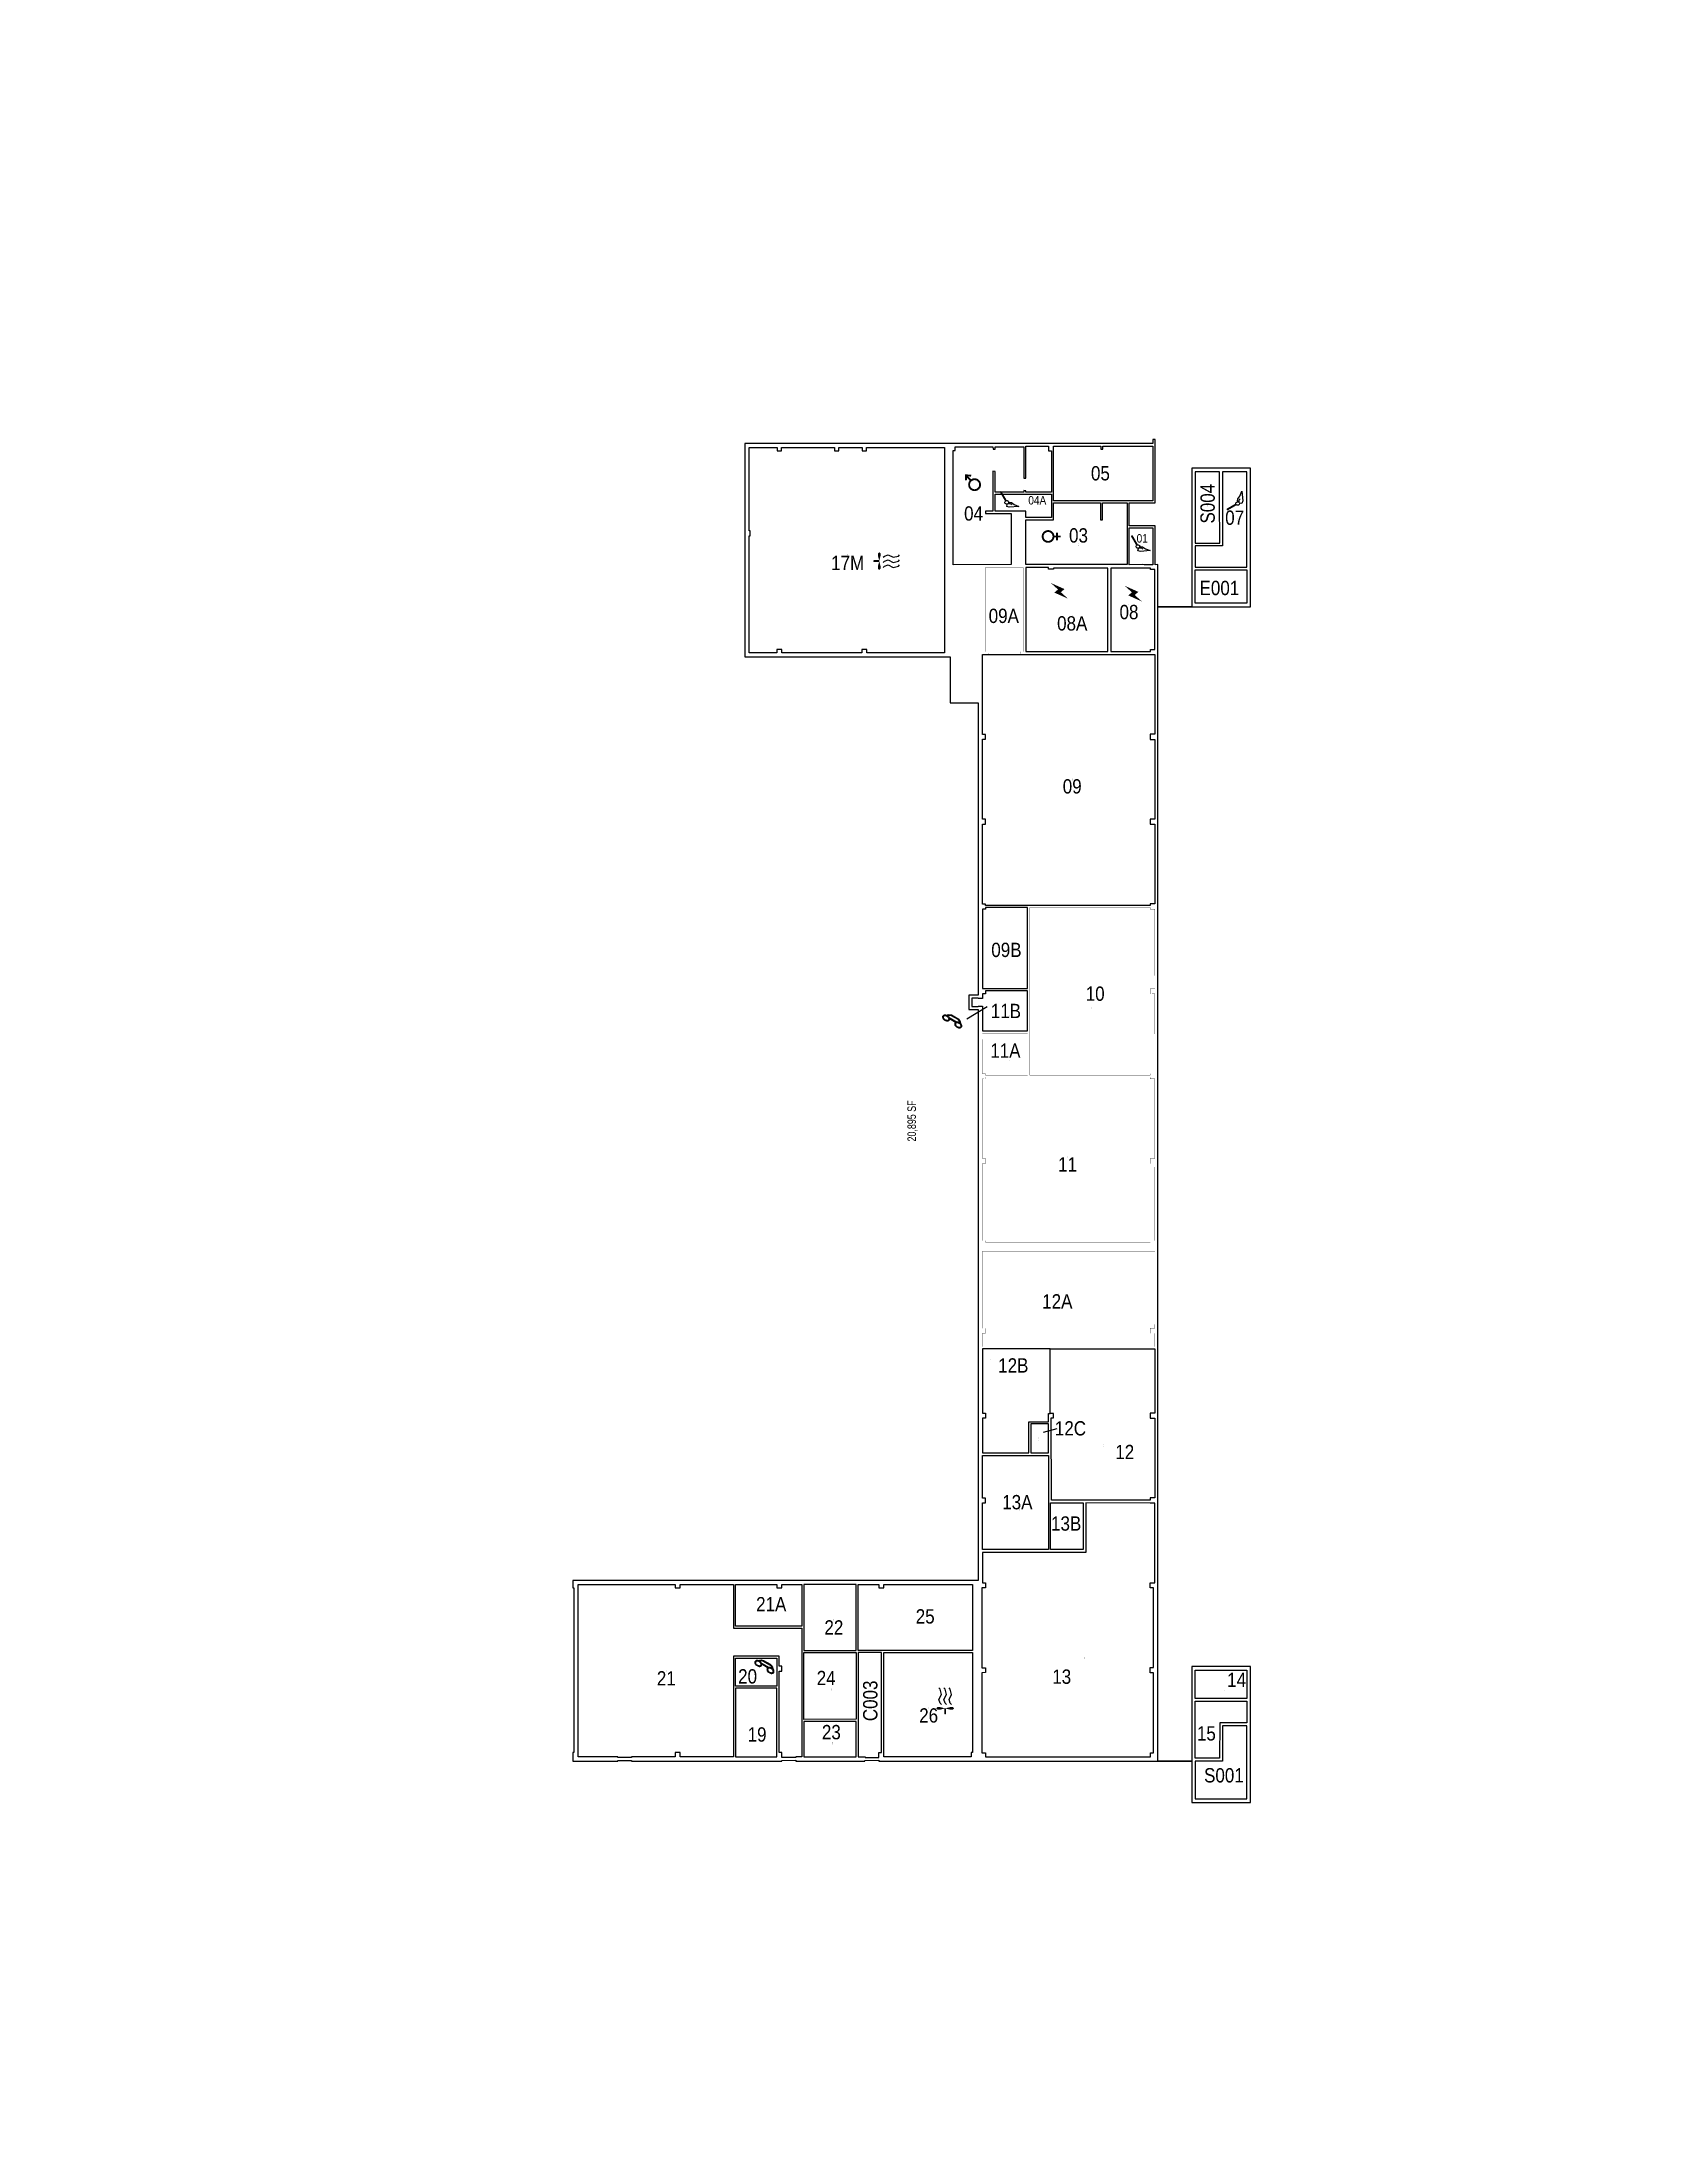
# Paper-space layout 'Layout1' of a CAD drawing. Header units: inches. Extents: x 0 to 8.5, y 0 to 11.
# The model-space entities are those that its viewports show. They can reach past a viewport. Long polylines and large blocks are cut down to what shows.
import ezdxf
from ezdxf.enums import TextEntityAlignment as Align

# ---------------------------------------------------------------- set-up
doc = ezdxf.new("R2010")
doc.units = ezdxf.units.IN
doc.header["$LTSCALE"] = 10
doc.header["$MEASUREMENT"] = 0
doc.layers.get('0').update_dxf_attribs({"linetype": 'CONTINUOUS'})
for name, color, linetype in [('A-IDEN-ICON', 4, 'CONTINUOUS'), ('A-IDEN-SNUM', 4, 'CONTINUOUS'), ('A-IDEN-VNUM', 4, 'CONTINUOUS'), ('AREA-ASSIGN', 7, 'CONTINUOUS'), ('AREA-GROSS', 1, 'CONTINUOUS')]:
    doc.layers.add(name, color=color, linetype=linetype)
doc.layers.get('0').off()
doc.styles.add('AREA', font='arial.ttf', dxfattribs={"height": 15})
doc.styles.add('ROOMSNUMBER', font='arial.ttf', dxfattribs={"height": 1})
doc.styles.add('ROOMVNUMBER', font='arial.ttf', dxfattribs={"width": 0.85, "height": 0.075})

# ---------------------------------------------------------------- blocks, each defined once
blk = doc.blocks.new('CPMECH')
for p, q in [((0.005, 0.025), (0.015, 0.035)), ((0.015, 0.035), (0.045, 0.045)), ((0.015, -0.005), (0.045, 0.005)), ((0.045, 0.045), (0.085, 0.025)), ((0.045, 0.005), (0.085, -0.015)), ((0.085, 0.025), (0.125, 0.035)), ((0.125, 0.035), (0.135, 0.045)), ((0.125, -0.005), (0.135, 0.005)), ((0.005, -0.015), (0.015, -0.005)), ((0.005, -0.055), (0.015, -0.045)), ((0.015, -0.045), (0.045, -0.035)), ((0.045, -0.035), (0.085, -0.055)), ((0.085, -0.015), (0.125, -0.005)), ((0.085, -0.055), (0.125, -0.045)), ((0.125, -0.045), (0.135, -0.035))]:
    blk.add_line(p, q)
at = {"const_width": 0.0075}
blk.add_lwpolyline([(-0.068, -0.007, 1), (-0.062, -0.003, 1)], format="xyb", close=True, dxfattribs=at)
at = {"const_width": 0.015}
blk.add_lwpolyline([(-0.025, -0.005), (-0.065, -0.005)], dxfattribs=at)
for points in [[(-0.025, -0.005, 0, 0.02, 0), (-0.025, 0.035, 0.02, 0.02, 0), (-0.025, 0.055, 0.02, 0, 0), (-0.025, 0.065, 0, 0, 0)], [(-0.025, -0.005, 0, 0.02, 0), (-0.025, -0.045, 0.02, 0.02, 0), (-0.025, -0.065, 0.02, 0, 0), (-0.025, -0.075, 0, 0, 0)]]:
    blk.add_lwpolyline(points, format="xyseb")
blk = doc.blocks.new('CPMEN')
at = {"const_width": 0.015}
blk.add_lwpolyline([(-0.058, -0.02, 1), (0.028, -0.02, 1)], format="xyb", close=True, dxfattribs=at)
for points in [[(0.015, 0.01), (0.055, 0.05)], [(0.055, 0.01), (0.055, 0.05), (0.015, 0.05)]]:
    blk.add_lwpolyline(points, dxfattribs=at)
blk = doc.blocks.new('CPWOMEN')
at = {"const_width": 0.015}
blk.add_lwpolyline([(-0.0375, 0, 1), (0.0475, 0, 1)], format="xyb", close=True, dxfattribs=at)
for points in [[(-0.025, -0.07), (0.035, -0.07)], [(0.005, -0.04), (0.005, -0.1)]]:
    blk.add_lwpolyline(points, dxfattribs=at)
blk = doc.blocks.new('CPELECT')
blk.add_lwpolyline([(0.062, 0.063, 0, 0.03, 0), (0.01, -0.017, 0.03, 0.03, 0), (-0.01, 0.007, 0.03, 0, 0), (-0.062, -0.073, 0.03, 0, 0)], format="xyseb")
blk = doc.blocks.new('CPCUST')
for p, q in [((0.017, -0.064), (0.02, -0.047)), ((0.036, -0.07), (0.017, -0.064)), ((0.026, -0.041), (0.045, -0.041)), ((0.03, -0.034), (0.038, -0.03)), ((0.112, -0.063), (0.036, -0.07)), ((0.038, -0.03), (0.053, -0.032)), ((0.045, -0.041), (0.054, -0.051)), ((0.053, -0.032), (0.075, -0.048)), ((0.075, -0.048), (0.112, -0.063))]:
    blk.add_line(p, q)
at = {"const_width": 0.015}
blk.add_lwpolyline([(-0.03, 0.05), (0.01, -0.019)], dxfattribs=at)
at = {"const_width": 0.0075}
blk.add_lwpolyline([(-0.033, 0.048, 1), (-0.027, 0.052, 1)], format="xyb", close=True, dxfattribs=at)
blk.add_circle((0.016, -0.031), 0.0141)
blk = doc.blocks.new('CPPHONE')
at = {"color": 0, "linetype": 'ByBlock'}
for p, q in [((0.01, 0.025), (-0.02, -0.025)), ((0.017, 0.028), (-0.018, -0.033))]:
    blk.add_line(p, q, dxfattribs=at)
for points in [[(0.036, 0.057), (0.042, 0.031), (0.038, 0.011), (0.008, -0.041), (-0.008, -0.056), (-0.034, -0.064)], [(0.033, 0.047), (0.037, 0.031), (0.033, 0.013), (0.004, -0.038), (-0.011, -0.051), (-0.026, -0.057)]]:
    blk.add_lwpolyline(points, dxfattribs=at)
for points in [[(0.029, 0.079, 0.139889), (0.022, 0.08, 0.107118), (0.012, 0.078, 0.079812), (0.004, 0.072, 0.067459), (-0.003, 0.063, 0.067459), (-0.008, 0.051, 0.079812), (-0.009, 0.041, 0.107118), (-0.006, 0.032, 0.139889), (-0.001, 0.027, 0.139889), (0.006, 0.025, 0.107118), (0.015, 0.027, 0.079812), (0.024, 0.033, 0.067459), (0.031, 0.043, 0.067459), (0.036, 0.054, 0.079812), (0.037, 0.064, 0.107118), (0.034, 0.073, 0.139889)], [(0.026, 0.074, 0.139889), (0.022, 0.075, 0.107118), (0.014, 0.074, 0.079812), (0.007, 0.069, 0.067459), (0.001, 0.06, 0.067459), (-0.003, 0.05, 0.079812), (-0.004, 0.042, 0.107118), (-0.002, 0.034, 0.139889), (0.001, 0.031, 0.139889), (0.006, 0.03, 0.107118), (0.013, 0.032, 0.079812), (0.02, 0.037, 0.067459), (0.027, 0.045, 0.067459), (0.031, 0.055, 0.079812), (0.032, 0.064, 0.107118), (0.03, 0.071, 0.139889)], [(-0.026, -0.017, 0.139889), (-0.033, -0.015, 0.107118), (-0.043, -0.017, 0.079812), (-0.051, -0.023, 0.067459), (-0.058, -0.033, 0.067459), (-0.063, -0.044, 0.079812), (-0.064, -0.054, 0.107118), (-0.061, -0.063, 0.139889), (-0.056, -0.069, 0.139889), (-0.049, -0.07, 0.107118), (-0.04, -0.068, 0.079812), (-0.031, -0.062, 0.067459), (-0.024, -0.053, 0.067459), (-0.019, -0.041, 0.079812), (-0.018, -0.031, 0.107118), (-0.021, -0.022, 0.139889)], [(-0.029, -0.021, 0.139889), (-0.033, -0.02, 0.107118), (-0.041, -0.022, 0.079812), (-0.048, -0.027, 0.067459), (-0.054, -0.035, 0.067459), (-0.058, -0.045, 0.079812), (-0.059, -0.054, 0.107118), (-0.057, -0.061, 0.139889), (-0.054, -0.064, 0.139889), (-0.049, -0.065, 0.107118), (-0.042, -0.064, 0.079812), (-0.035, -0.059, 0.067459), (-0.028, -0.05, 0.067459), (-0.024, -0.04, 0.079812), (-0.023, -0.032, 0.107118), (-0.025, -0.024, 0.139889)]]:
    blk.add_lwpolyline(points, format="xyb", close=True, dxfattribs=at)

msp = doc.modelspace()

# ---------------------------------------------------------------- linework, layer by layer
at = {"layer": 'A-IDEN-ICON'}
for p, q in [((69205532.4, 27671304.7), (69205577.9, 27671254.5)), ((69204428.5, 27670863.3), (69204446.5, 27670826.7))]:
    msp.add_line(p, q, dxfattribs=at)
at = {"layer": 'AREA-ASSIGN'}
for points in [[(69207005.8, 27672132.8), (69207014.6, 27672134.5), (69207015.2, 27672131.6), (69207044, 27671987.4), (69207035.1, 27671985.7), (69207037.5, 27671973.9), (69207046.3, 27671975.7), (69207059.2, 27671910.9), (69207050.4, 27671909.2), (69207052.8, 27671897.4), (69207061.6, 27671899.2), (69207085.7, 27671778.5), (69207104.8, 27671682.4), (69207071.5, 27671675.8), (69207065.6, 27671674.6), (69206867.5, 27671635.1), (69206866.5, 27671634.9), (69206860.7, 27671633.7), (69206780.3, 27671617.6), (69206767.5, 27671615.1), (69206735.1, 27671608.6), (69206729.3, 27671607.5), (69206627.3, 27671587.1), (69206621.4, 27671585.9), (69206543.9, 27671570.5), (69206536.1, 27671568.9), (69206493, 27671784.7), (69206501.8, 27671786.4), (69206499.1, 27671800.1), (69206490.3, 27671798.4), (69206446, 27672020), (69206454.8, 27672021.8), (69206454.1, 27672025.7), (69206452.9, 27672031.6), (69206452.1, 27672035.5), (69206443.3, 27672033.7), (69206427.8, 27672111.2), (69206752.4, 27672176), (69206753, 27672173.1), (69206766.7, 27672175.8), (69206766.5, 27672176.8), (69206766.1, 27672178.7), (69206996.6, 27672224.7), (69207012.3, 27672146.3), (69207003.4, 27672144.5)], [(69203324.3, 27671704.8), (69203300.2, 27671825.5), (69203298.3, 27671825.1), (69203290.7, 27671863.3), (69203292.6, 27671863.7), (69203270.7, 27671973.5), (69203278.5, 27671975.1), (69203702.2, 27672059.7), (69203737.5, 27672066.7), (69203739.4, 27672067.1), (69203748.3, 27672068.9), (69203801.9, 27671800.2), (69203793.1, 27671798.4), (69203794.1, 27671793.5), (69203795.2, 27671787.6), (69203795.8, 27671784.7), (69203804.6, 27671786.4), (69203834.2, 27671638.4), (69203793, 27671630.1), (69203757.7, 27671623.1), (69203713.6, 27671614.3), (69203751.4, 27671425), (69203730.8, 27671420.9), (69203695.5, 27671413.9), (69203435.6, 27671362), (69203400.3, 27671354.9), (69203394.4, 27671353.8), (69203391.1, 27671370.4), (69203389.1, 27671370.1), (69203381.5, 27671408.3), (69203391.3, 27671410.3), (69203395.2, 27671411), (69203393.6, 27671418.9), (69203475, 27671435.1), (69203510.3, 27671442.2), (69203528, 27671445.7), (69203563.3, 27671452.7), (69203619.2, 27671463.9), (69203620.8, 27671456.1), (69203634.5, 27671458.8), (69203632.9, 27671466.6), (69203661.4, 27671472.3), (69203636.1, 27671598.8), (69203356.6, 27671543), (69203327.1, 27671691.1), (69203334.9, 27671692.7), (69203338.8, 27671693.5), (69203338.2, 27671696.4), (69203337.1, 27671702.3), (69203336.1, 27671707.2), (69203332.2, 27671706.4)], [(69203758.9, 27671617.2), (69203794.2, 27671624.3), (69203835.4, 27671632.5), (69203858.3, 27671517.7), (69203849.5, 27671516), (69203852.2, 27671502.3), (69203861, 27671504), (69203872, 27671449.1), (69203757.2, 27671426.2), (69203720.6, 27671609.6)], [(69206784.9, 27671594.1), (69207101.7, 27671657.3), (69207102.9, 27671651.5), (69207112.7, 27671653.4), (69207133.6, 27671548.5), (69207127.7, 27671547.3), (69207128.9, 27671541.4), (69207134.8, 27671542.6), (69207150.7, 27671463.2), (69207064.4, 27671445.9), (69207065.6, 27671440.1), (69207153.8, 27671457.7), (69207166.3, 27671394.9), (69207153.6, 27671392.4), (69207155.1, 27671384.5), (69207040.4, 27671361.6), (69207026.3, 27671432.2), (69207030.2, 27671433), (69207029.7, 27671438.5), (69207025.1, 27671438.1), (69207009.3, 27671517.5), (69207067.1, 27671529.1), (69207066, 27671535), (69206955.1, 27671512.9), (69206951, 27671533.4), (69206945.2, 27671532.3), (69206959.2, 27671461.7), (69206817.1, 27671433.3)], [(69203570.9, 27671460.4), (69203548, 27671575.1), (69203357.8, 27671537.2), (69203380.7, 27671422.4), (69203388.5, 27671424), (69203392.5, 27671424.8), (69203473.9, 27671441), (69203509.2, 27671448.1)], [(69203553.9, 27671576.3), (69203631.4, 27671591.8), (69203654.3, 27671477), (69203576.8, 27671461.6)], [(69206956.3, 27671507), (69207003.4, 27671516.4), (69207004.2, 27671512.4), (69207034.5, 27671360.4), (69206969.8, 27671347.5), (69206955.7, 27671418.1), (69206973.4, 27671421.7)], [(69206279.9, 27670911), (69206190.9, 27670893.3), (69206188.3, 27670906.5), (69206174, 27670903.7), (69206176.7, 27670890.4), (69206092.6, 27670873.6), (69206086.7, 27670872.5), (69206039.6, 27670863.1), (69206038.6, 27670862.9), (69205996.5, 27670854.5), (69205995.5, 27670854.3), (69205955.5, 27670846.3), (69205952.9, 27670859.5), (69205948.7, 27670858.7), (69205873.3, 27671236.7), (69205866.2, 27671272), (69205857.6, 27671315.2), (69205861.5, 27671316), (69205859.8, 27671324.8), (69206081.4, 27671369), (69206083.2, 27671360.2), (69206096.9, 27671363), (69206095.1, 27671371.8), (69206316.8, 27671416), (69206318.5, 27671407.2), (69206322.4, 27671408), (69206328.3, 27671409.2), (69206332.2, 27671409.9), (69206330.5, 27671418.8), (69206552.1, 27671463), (69206553.9, 27671454.2), (69206553.9, 27671454.2), (69206574.6, 27671350.2), (69206574.6, 27671350.2), (69206644.8, 27670997.6), (69206647.4, 27670984.4), (69206607.4, 27670976.4), (69206564.3, 27670967.8), (69206426.3, 27670940.2), (69206423.6, 27670953.5), (69206419.4, 27670952.7), (69206413.6, 27670951.5), (69206409.4, 27670950.6), (69206412, 27670937.4)], [(69203569.7, 27671231.7), (69203534.4, 27671224.7), (69203528.5, 27671223.5), (69203499.5, 27671368.6), (69203684.9, 27671405.6), (69203713.8, 27671260.5)], [(69203731.9, 27671415), (69203696.6, 27671408), (69203690.8, 27671406.8), (69203719.7, 27671261.7), (69203902.1, 27671298.1), (69203873.2, 27671443.2)], [(69206825.3, 27671392.1), (69206949.8, 27671417), (69206965.1, 27671340.5), (69207012.2, 27671349.9), (69207038.2, 27671219.4), (69206991.1, 27671210), (69206992.3, 27671204.2), (69207039.4, 27671213.6), (69207052.9, 27671145.9), (69206881.3, 27671111.6), (69206825.3, 27671392.1)], [(69203436.8, 27671356.1), (69203401.5, 27671349.1), (69203395.6, 27671347.9), (69203424.5, 27671202.8), (69203522.6, 27671222.3), (69203493.6, 27671367.5)], [(69206816.7, 27671153.8), (69206860.9, 27671162.6), (69206830.7, 27671313.6), (69206827.8, 27671313.1), (69206825.1, 27671326.8), (69206830, 27671327.8), (69206817.4, 27671390.5), (69206584, 27671343.9), (69206629.4, 27671116.4), (69206728.5, 27671136.2), (69206816.7, 27671153.8)], [(69207018, 27671351), (69207169.1, 27671381.2), (69207195.3, 27671249.8), (69207187.4, 27671248.2), (69207188.6, 27671242.3), (69207196.5, 27671243.9), (69207224.1, 27671105.6), (69207073, 27671075.5), (69207018, 27671351)], [(69203731.5, 27671202.8), (69203724.4, 27671238.1), (69203720.9, 27671255.8), (69203903.3, 27671292.2), (69203914.7, 27671235.3), (69203905.8, 27671233.6), (69203908.6, 27671219.8), (69203917.4, 27671221.6), (69203966.5, 27670975.4), (69203784.1, 27670939)], [(69205610.7, 27671275.1), (69205597.9, 27671272.5), (69205595.6, 27671284.3), (69205596.6, 27671284.5), (69205593, 27671302.2), (69205569.5, 27671297.5), (69205573, 27671279.8), (69205574, 27671280), (69205576.4, 27671268.2), (69205507.7, 27671254.5), (69205514.2, 27671222.2), (69205522.4, 27671181), (69205532.8, 27671129), (69205644.6, 27671151.3), (69205621.3, 27671268), (69205612.4, 27671266.3)], [(69205867.4, 27671235.6), (69205860.3, 27671270.9), (69205851.7, 27671314), (69205847.8, 27671313.2), (69205846, 27671322.1), (69205625.4, 27671278), (69205650.4, 27671152.5), (69205667.1, 27671155.8), (69205702.4, 27671162.9), (69205875, 27671197.3)], [(69203427.5, 27671177.8), (69203429.2, 27671169), (69203435.1, 27671139.6), (69203444.9, 27671141.6), (69203448.8, 27671142.3), (69203450.4, 27671134.5), (69203727.9, 27671189.9), (69203725.6, 27671201.7), (69203718.5, 27671237), (69203715, 27671254.6), (69203570.9, 27671225.8), (69203535.6, 27671218.8), (69203425.7, 27671196.9), (69203429.4, 27671178.2)], [(69203439.8, 27671126.3), (69203447.7, 27671127.8), (69203451.6, 27671128.6), (69203729.1, 27671184), (69203778.2, 27670937.9), (69203500.7, 27670882.5), (69203499.9, 27670886.4), (69203496, 27670885.6), (69203488.2, 27670884), (69203470.7, 27670971.3), (69203456.6, 27671041.9)], [(69206842.8, 27671023.4), (69206883, 27671031.4), (69206880.4, 27671044.2), (69206884.4, 27671045), (69206862.4, 27671154.8), (69206818.3, 27671146), (69206730.1, 27671128.4), (69206631, 27671108.6), (69206652.9, 27670998.8), (69206658.8, 27670999.9), (69206661.4, 27670987.2), (69206799.6, 27671014.8)], [(69206990.9, 27671093.7), (69206996.8, 27671064.3), (69206997.5, 27671060.4), (69206995.6, 27671060), (69206989.7, 27671058.8), (69206895.5, 27671040), (69206890.8, 27671063.6), (69206889.7, 27671069.5), (69206882.4, 27671105.7), (69206984.4, 27671126.1)], [(69204337.8, 27671021), (69204363.4, 27670892.5), (69204449.2, 27670909.7), (69204460.2, 27670854.7), (69204483.2, 27670859.3), (69204484.2, 27670854.4), (69204663.7, 27670890.3), (69204626.1, 27671078.5), (69204447.6, 27671042.9), (69204449.4, 27671034.1), (69204435.7, 27671031.4), (69204433.9, 27671040.2), (69204337.8, 27671021)], [(69204097.9, 27670823.2), (69204069.1, 27670967.4), (69204198.5, 27670993.2), (69204200.3, 27670984.4), (69204204.2, 27670985.2), (69204210.1, 27670986.3), (69204214, 27670987.1), (69204212.3, 27670995.9), (69204329.9, 27671019.4), (69204366.6, 27670836.1), (69204235.1, 27670809.8), (69204105.7, 27670784), (69204104.9, 27670787.9)], [(69203822.3, 27670424.6), (69203820.5, 27670433.9), (69203834.7, 27670436.7), (69203836.5, 27670427.4), (69204035.4, 27670467.1), (69204057.7, 27670471.5), (69204055.8, 27670480.9), (69204060, 27670481.7), (69204065.9, 27670482.9), (69204070, 27670483.7), (69204072.7, 27670470.5), (69204112.6, 27670478.4), (69204155.8, 27670487), (69204161.9, 27670488.3), (69204205.1, 27670496.9), (69204293.8, 27670514.6), (69204291.2, 27670527.8), (69204255.9, 27670705.9), (69204118.6, 27670678.5), (69204111.9, 27670711.8), (69204104.9, 27670747.1), (69204097.1, 27670786.3), (69204090, 27670821.6), (69204061.2, 27670965.8), (69203977.1, 27670949), (69203978.7, 27670940.1), (69203974.7, 27670939.4), (69203968.9, 27670938.2), (69203964.9, 27670937.4), (69203962.6, 27670948.1), (69203741.2, 27670903.9), (69203743.3, 27670893.2), (69203729.6, 27670890.4), (69203727.4, 27670901.2), (69203504.8, 27670856.8), (69203507, 27670846), (69203496.2, 27670843.8), (69203587.4, 27670386.8), (69203598.2, 27670389), (69203600, 27670380.2), (69203775.5, 27670415.2), (69203818.6, 27670423.8)], [(69206844.5, 27670907.5), (69206895.5, 27670917.7), (69206904.3, 27670919.4), (69206932.9, 27670776.3), (69206840.7, 27670757.9), (69206812.1, 27670901)], [(69207123.4, 27670884.6), (69207119.5, 27670883.8), (69206994.9, 27670859), (69206986.1, 27670857.2), (69206971, 27670932.7), (69206959.2, 27670930.4), (69206923.9, 27670923.3), (69206912.2, 27670921), (69206940.7, 27670777.8), (69207205.5, 27670830.7), (69207192, 27670898.3), (69207158.7, 27670891.7)], [(69207121.8, 27670892.5), (69207157.1, 27670899.5), (69207190.5, 27670906.2), (69207176.9, 27670973.8), (69207169.1, 27670972.3), (69207106.3, 27670959.8), (69207104.4, 27670959.4), (69207098.5, 27670958.2), (69207096.5, 27670957.8), (69206978.9, 27670934.3), (69206992.4, 27670866.6), (69206993.3, 27670866.8), (69207110, 27670890.1), (69207117.9, 27670891.7)], [(69204663.7, 27670890.3), (69204721.6, 27670600), (69204543.4, 27670564.4), (69204540.8, 27670577.7), (69204526.5, 27670574.8), (69204529.2, 27670561.6), (69204308, 27670517.4), (69204305.4, 27670530.7), (69204299.3, 27670529.4), (69204244.6, 27670803.5), (69204473, 27670849.2), (69204474.2, 27670843.3), (69204486, 27670845.6), (69204484.2, 27670854.4), (69204663.7, 27670890.3)], [(69204364.6, 27670886.7), (69204374.4, 27670837.6), (69204454.3, 27670853.6), (69204444.5, 27670902.6), (69204364.6, 27670886.7)], [(69204106.9, 27670778.1), (69204236.3, 27670803.9), (69204254.3, 27670713.7), (69204124.9, 27670687.9)], [(69203608.3, 27670261.5), (69203766.2, 27670293), (69203794.8, 27670149.9), (69203735, 27670137.9), (69203719.9, 27670213.4), (69203621.9, 27670193.9)], [(69203805.4, 27670300.8), (69203840.7, 27670307.9), (69203852.5, 27670310.3), (69203881.1, 27670167.1), (69203802.7, 27670151.4), (69203774.1, 27670294.6)], [(69203713.6, 27670204), (69203615.6, 27670184.4), (69203600.5, 27670260), (69203495.6, 27670239), (69203524.2, 27670095.8), (69203727.1, 27670136.4)]]:
    msp.add_lwpolyline(points, close=True, dxfattribs=at)
at = {"layer": 'AREA-ASSIGN', "const_width": 0.666}
for points in [[(69206561.7, 27671455.7), (69206563.1, 27671448.9), (69206555.2, 27671447.3), (69206573.1, 27671357.8), (69206581.1, 27671358.7), (69206582.5, 27671351.8), (69206815.9, 27671398.4), (69206795.1, 27671502.3), (69206561.7, 27671455.7)], [(69204926.2, 27671138.4), (69205140, 27671181.1), (69205141.7, 27671172.3), (69205155.5, 27671175), (69205153.7, 27671183.9), (69205375.3, 27671228.1), (69205377.1, 27671219.3), (69205381, 27671220.1), (69205472.1, 27670763.6), (69205468, 27670762.7), (69205470.6, 27670749.5), (69205249.5, 27670705.4), (69205246.8, 27670718.6), (69205232.6, 27670715.8), (69205235.2, 27670702.5), (69205021.7, 27670659.9), (69205019.2, 27670672.6), (69205015.2, 27670671.9), (69204924, 27671128.8), (69204927.9, 27671129.6), (69204926.2, 27671138.4)], [(69205390.8, 27671222), (69205389.1, 27671230.8), (69205501.8, 27671253.4), (69205526.9, 27671127.8), (69205410.2, 27671104.5), (69205386.9, 27671221.2), (69205390.8, 27671222)], [(69205411.4, 27671098.7), (69205876.2, 27671191.4), (69205942.8, 27670857.5), (69205938.7, 27670856.7), (69205941.3, 27670843.5), (69205720.2, 27670799.3), (69205717.5, 27670812.5), (69205703.3, 27670809.7), (69205706, 27670796.5), (69205484.8, 27670752.3), (69205482.2, 27670765.6), (69205478, 27670764.7), (69205411.4, 27671098.7)], [(69204632, 27671079.7), (69204669.3, 27671087.2), (69204671, 27671078.3), (69204684.7, 27671081.1), (69204683, 27671089.9), (69204896.8, 27671132.6), (69204992.3, 27670654), (69204778.8, 27670611.4), (69204776.1, 27670624.6), (69204761.9, 27670621.8), (69204764.5, 27670608.6), (69204727.5, 27670601.2), (69204632, 27671079.7)]]:
    msp.add_lwpolyline(points, close=True, dxfattribs=at)
at = {"layer": 'AREA-GROSS'}
msp.add_lwpolyline([(69203598.5, 27670269.8), (69203592.7, 27670268.6), (69203522.1, 27670254.5), (69203519.1, 27670253.9), (69203494.6, 27670249), (69203493.6, 27670248.8), (69203483.8, 27670246.9), (69203516.3, 27670084.1), (69203892.9, 27670159.2), (69203860.4, 27670322), (69203838.7, 27670317.7), (69203811.3, 27670312.2), (69203803.4, 27670310.7), (69203764.3, 27670302.8), (69203685.8, 27670287.2), (69203610.3, 27670272.1), (69203598.5, 27670269.8), (69203579.8, 27670363.9), (69203838.9, 27670415.6), (69203975, 27670442.8), (69204018.1, 27670451.4), (69204037.7, 27670455.3), (69204074.2, 27670462.6), (69204114.2, 27670470.6), (69204116.2, 27670471), (69204157.4, 27670479.2), (69204159.3, 27670479.6), (69204163.5, 27670480.4), (69204206.6, 27670489), (69204349.6, 27670517.6), (69204392.7, 27670526.2), (69204398.6, 27670527.4), (69204441.7, 27670536), (69204445.7, 27670536.7), (69204488.8, 27670545.4), (69204586.9, 27670564.9), (69204630, 27670573.5), (69204822.2, 27670611.9), (69204865.4, 27670620.5), (69204916.4, 27670630.7), (69204926.2, 27670632.7), (69204959.5, 27670639.3), (69204969.3, 27670641.3), (69205057.6, 27670658.9), (69205100.7, 27670667.5), (69205293, 27670705.9), (69205387.1, 27670724.7), (69205430.2, 27670733.3), (69205526.4, 27670752.5), (69205528.3, 27670752.9), (69205569.5, 27670761.1), (69205571.5, 27670761.5), (69205857.8, 27670818.6), (69205901, 27670827.2), (69205997.1, 27670846.4), (69205998, 27670846.6), (69205999, 27670846.8), (69206040.2, 27670855), (69206041.2, 27670855.2), (69206042.2, 27670855.4), (69206281.5, 27670903.2), (69206328.5, 27670912.6), (69206371.7, 27670921.2), (69206469.7, 27670940.8), (69206512.9, 27670949.4), (69206565.8, 27670960), (69206609, 27670968.6), (69206649.2, 27670976.6), (69206662.9, 27670979.3), (69206781.6, 27671003), (69206800.4, 27670908.9), (69206832.9, 27670746.1), (69207217.3, 27670822.8), (69207184.8, 27670985.6), (69206800.4, 27670908.9), (69206781.6, 27671003), (69206797.3, 27671006.2), (69206801.2, 27671006.9), (69206840.4, 27671014.8), (69206844.4, 27671015.5), (69206884.6, 27671023.6), (69206891.4, 27671024.9), (69206898.3, 27671026.3), (69206896.9, 27671033.2), (69207004.8, 27671054.7), (69207003.4, 27671061.6), (69207002.6, 27671065.5), (69206996.8, 27671094.9), (69206990.3, 27671127.3), (69207042.8, 27671137.8), (69207054, 27671140), (69207067.2, 27671074.3), (69207068.5, 27671067.4), (69207244.1, 27671102.5), (69207242.7, 27671109.3), (69207231.9, 27671107.2), (69207213.1, 27671201.3), (69207203.7, 27671248.4), (69207194.3, 27671295.5), (69207184.9, 27671342.5), (69207176.9, 27671382.7), (69207174.2, 27671396.5), (69207171.4, 27671410.2), (69207164.4, 27671445.5), (69207161.6, 27671459.2), (69207121.1, 27671662.2), (69207119.7, 27671669.1), (69207119.4, 27671671.1), (69207116.6, 27671684.8), (69207101, 27671763.2), (69207097.4, 27671780.9), (69207006, 27672238.9), (69206492.2, 27672136.3), (69206420.1, 27672121.9), (69206413.7, 27672120.6), (69206524.3, 27671566.6), (69206527.4, 27671550.9), (69206526.5, 27671550.7), (69206399.9, 27671525.4), (69206415.4, 27671447.9), (69206223.2, 27671409.6), (69205604.4, 27671286.1), (69205599.3, 27671311.6), (69205560.1, 27671303.7), (69205565.2, 27671278.2), (69205281.8, 27671221.7), (69204923.8, 27671150.2), (69204910.1, 27671147.5), (69204908.1, 27671147.1), (69204666.9, 27671098.9), (69204065.8, 27670978.9), (69203981.4, 27670962.1), (69203967.7, 27671030.7), (69203962.6, 27671056.2), (69203958.5, 27671076.8), (69203951.5, 27671112.1), (69203899.6, 27671372), (69203897.3, 27671383.8), (69203880, 27671470.1), (69203873, 27671505.4), (69203871.4, 27671513.2), (69203869.5, 27671523), (69203824.4, 27671748.6), (69203823.3, 27671754.5), (69203816.4, 27671788.8), (69203803.3, 27671854.5), (69203770.4, 27672019.2), (69203770, 27672021.2), (69203768.1, 27672031), (69203761, 27672066.3), (69203757.1, 27672085.9), (69203736.5, 27672081.8), (69203736.7, 27672080.8), (69203737.1, 27672078.9), (69203280.1, 27671987.7), (69203279.7, 27671989.6), (69203279.5, 27671990.6), (69203256, 27671985.9), (69203270.3, 27671914.3), (69203272, 27671905.5), (69203280.8, 27671861.4), (69203282.8, 27671861.8), (69203290.4, 27671823.5), (69203288.5, 27671823.1), (69203371.7, 27671406.3), (69203373.6, 27671406.7), (69203381.3, 27671368.5), (69203379.3, 27671368.1), (69203417.7, 27671175.9), (69203419.6, 27671176.3), (69203427.3, 27671138), (69203425.3, 27671137.6), (69203444.9, 27671039.6), (69203579.8, 27670363.9), (69203598.5, 27670269.8)], close=True, dxfattribs=at)

# ---------------------------------------------------------------- block references
at = {"layer": 'A-IDEN-ICON'}
for name, p, xscale, yscale, zscale, rotation in [('CPMECH', (69206757.5, 27671792.3), 359.9999999999999, 359.9999999999999, 359.9999999999999, 281.288390562219), ('CPMEN', (69207023, 27671586.6), 359.9999999959723, 359.9999999959723, 359.9999999959723, 8.743586169335495), ('CPPHONE', (69203628.1, 27671506.1), 360, 360, 360, 11.28839056221901), ('CPCUST', (69206997.3, 27671487.6), 359.9999999999999, 359.9999999999999, 359.9999999999999, 281.288390562219), ('CPPHONE', (69205522.3, 27671342.7), 360, 360, 360, 11.28839056221901), ('CPWOMEN', (69206914, 27671345.8), 360, 360, 360, 11.28839054887878), ('CPELECT', (69206770.9, 27671286.4), 360, 360, 360, 11.28839054887878), ('CPELECT', (69206804, 27671079.9), 360, 360, 360, 11.28839054887878), ('CPCUST', (69206947.3, 27671099.4), 359.9999999999999, 359.9999999999999, 359.9999999999999, 281.288390562219), ('CPMECH', (69203616.7, 27670986.2), 360, 360, 360, 11.28839054887878), ('CPCUST', (69207104.3, 27670848.2), 360, 360, 360, 11.28839054887878)]:
    msp.add_blockref(name, p, dxfattribs=dict(at, xscale=xscale, yscale=yscale, zscale=zscale, rotation=rotation))

# ---------------------------------------------------------------- texts
at = {"layer": 'A-IDEN-SNUM', "style": 'ROOMSNUMBER', "width": 0.85}
for s, rotation, p in [('02100017M0', 11.28839, (69206747.2, 27671890.5)), ('0210002100', 11.28839, (69203552.8, 27671776)), ('0210002000', 11.28839, (69203594.4, 27671529.7)), ('02100021A0', 11.28839, (69203785.7, 27671523.7)), ('0210000400', 11.28839, (69206932.6, 27671559.3)), ('0210001900', 11.28839, (69203418.4, 27671489.1)), ('02100009A0', 11.28839, (69206668.3, 27671402.4)), ('0210002200', 11.28839, (69203786.8, 27671339.3)), ('02100004A0', 101.28839, (69207017.1, 27671381.8)), ('0210002300', 11.28839, (69203445, 27671274.1)), ('0210002400', 11.28839, (69203594.4, 27671307)), ('02100009B0', 11.28839, (69205734.4, 27671222.3)), ('02100008A0', 11.28839, (69206703.8, 27671234.3)), ('0210000300', 11.28839, (69206905.3, 27671256.7)), ('0210000500', 11.28839, (69207116.2, 27671229.6)), ('02100011A0', 11.28839, (69205436.7, 27671162.8)), ('02100011B0', 11.28839, (69205560.8, 27671187.6)), ('0210000900', 11.28839, (69206251.7, 27671144)), ('0210002500', 11.28839, (69203837.3, 27671086.3)), ('02100012B0', 11.28839, (69204597.7, 27671047.8)), ('0210000800', 11.28839, (69206766.5, 27671083)), ('0210000100', 11.28839, (69206939.9, 27671083.6)), ('0210002600', 11.28839, (69203595.1, 27671027.8)), ('0210001100', 11.28839, (69205200.4, 27670947.6)), ('0210001000', 11.28839, (69205625.9, 27670964.1)), ('02100013A0', 11.28839, (69204197.5, 27670885.9)), ('02100012C0', 11.28839, (69204403.9, 27670871)), ('02100012A0', 11.28839, (69204815.4, 27670897.3)), ('0210000700', 11.28839, (69207065.5, 27670828.2)), ('02100013B0', 11.28839, (69204165.5, 27670734.7)), ('0210001200', 11.28839, (69204420.2, 27670687.4)), ('0210001300', 11.28839, (69203819.9, 27670621.9)), ('0210001500', 11.28839, (69203671.7, 27670225.2)), ('0210001400', 11.28839, (69203805.8, 27670217.3))]:
    msp.add_text(s, height=1, rotation=rotation, dxfattribs=at).set_placement(p)
for s, height, p in [('0210C00300', 1.08, (69203591.1, 27671195.9)), ('0210S00400', 0.96, (69207091.1, 27670920.2)), ('0210E00100', 1.08, (69206862.3, 27670849.9)), ('0210S00100', 1.08, (69203581.7, 27670150.7))]:
    msp.add_text(s, height=height, rotation=11.28839, dxfattribs=at).set_placement(p, align=Align.MIDDLE)
at = {"layer": 'A-IDEN-VNUM', "style": 'ROOMVNUMBER', "width": 0.85}
for s, height, rotation, p in [('17M', 40.5, 281.28839, (69206731.5, 27671887.3)), ('21', 40.5, 281.28839, (69203537.1, 27671772.8)), ('20', 40.5, 281.28839, (69203587.6, 27671548.4)), ('04', 40.5, 281.28839, (69206938.3, 27671565.6)), ('19', 40.5, 281.28839, (69203431.6, 27671489.9)), ('21A', 40.5, 281.28839, (69203800.8, 27671522.8)), ('09A', 40.5, 281.28839, (69206671.1, 27671425)), ('04A', 24, 281.28839, (69207010.2, 27671396.2)), ('24', 40.5, 281.28839, (69203626.5, 27671329.6)), ('22', 40.5, 281.28839, (69203771.1, 27671336.2)), ('23', 40.5, 281.28839, (69203479.3, 27671285.2)), ('09B', 40.5, 281.28839, (69205746, 27671232.8)), ('08A', 40.5, 281.28839, (69206688.1, 27671231.1)), ('03', 40.5, 281.28839, (69206935.6, 27671262.4)), ('C003', 40.5, 11.28839, (69203587.5, 27671194.6)), ('11A', 40.5, 281.28839, (69205465.9, 27671179.9)), ('11B', 40.5, 281.28839, (69205576.2, 27671200.4)), ('05', 40.5, 281.28839, (69207120.1, 27671236)), ('09', 40.5, 281.28839, (69206236, 27671140.9)), ('25', 40.5, 281.28839, (69203852.3, 27671089.1)), ('08', 40.5, 281.28839, (69206750.9, 27671079.9)), ('01', 24, 281.28839, (69206962.6, 27671084)), ('26', 40.5, 281.28839, (69203579.4, 27671024.6)), ('12B', 40.5, 281.28839, (69204597.2, 27670983.6)), ('10', 40.5, 281.28839, (69205673.7, 27670962.4)), ('13A', 40.5, 281.28839, (69204220.1, 27670896.7)), ('12A', 40.5, 281.28839, (69204799.2, 27670897)), ('11', 40.5, 281.28839, (69205184.7, 27670944.5)), ('S004', 40.5, 11.28839, (69207095, 27670921.9)), ('E001', 40.5, 281.28839, (69206867.7, 27670842.5)), ('07', 40.5, 281.28839, (69207071.2, 27670839.1)), ('12C', 40.5, 281.28839, (69204454.3, 27670790.3)), ('13B', 40.5, 281.28839, (69204187.9, 27670749.5)), ('13', 40.5, 281.28839, (69203760.6, 27670677.1)), ('12', 40.5, 281.28839, (69204418.7, 27670626.7)), ('15', 40.5, 281.28839, (69203683.4, 27670244.5)), ('S001', 40.5, 281.28839, (69203576.8, 27670172.6)), ('14', 40.5, 281.28839, (69203848.5, 27670190.2))]:
    msp.add_text(s, height=height, rotation=rotation, dxfattribs=at).set_placement(p, align=Align.MIDDLE_CENTER)
at = {"layer": 'AREA-GROSS', "style": 'AREA', "width": 0.75}
msp.add_text('20,895 SF', height=24, rotation=11.28839, dxfattribs=at).set_placement((69205219, 27671400.8), align=Align.MIDDLE_CENTER)

psp = doc.layouts.get("Layout1")

# ---------------------------------------------------------------- viewports
at = {"layer": '0', "view_target_point": (1928.355, 1048.526), "view_twist_angle": 78.71160947363}
psp.add_viewport(center=(4.25, 5.5), size=(8.5, 10.9999), view_center_point=(-13588848.361, 73280990.094), view_height=5939.9405, dxfattribs=at)

doc.saveas('drawing.dxf')
